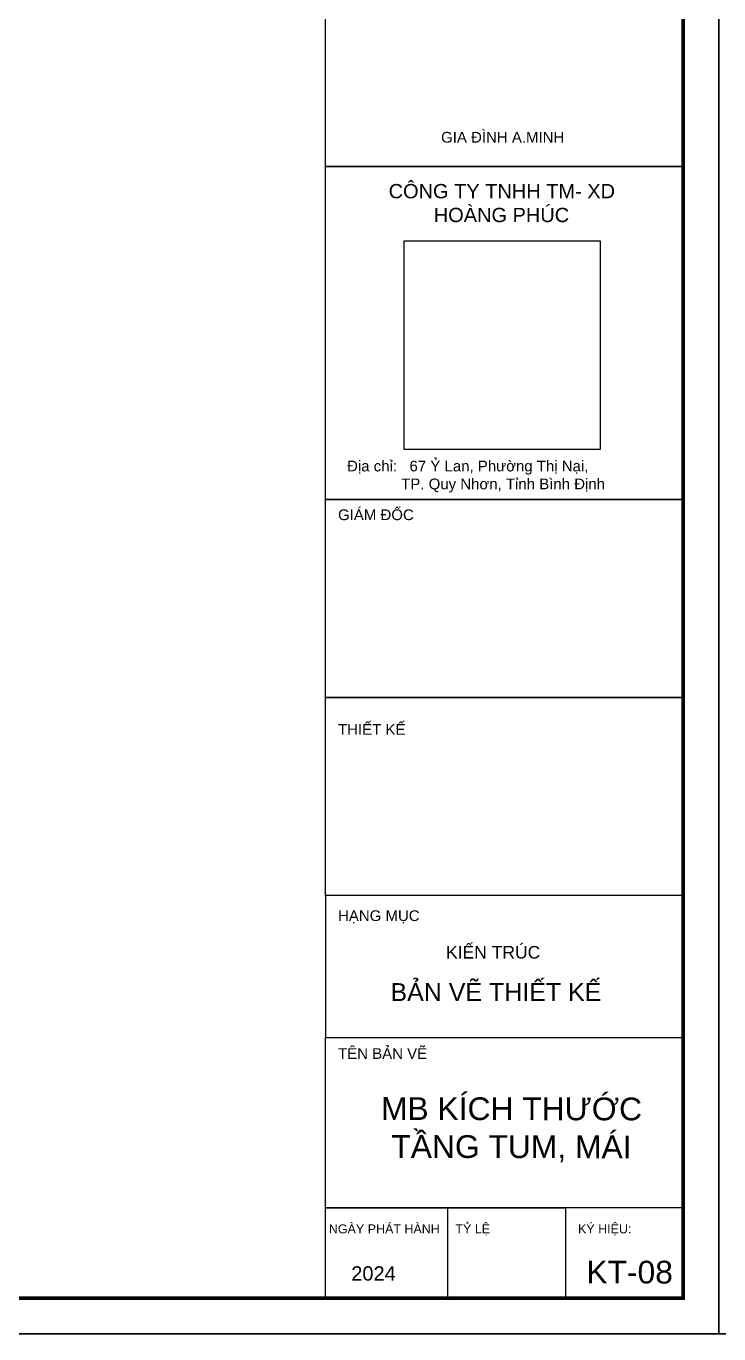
# Model space of a CAD drawing. Header units: inches. Extents: x 236662 to 497023, y -248575 to 81795.
# Drawn here: x 344757 to 352879, y -78211 to -62869 of the extents above; entities that cross this region are included whole.
import ezdxf
from ezdxf.enums import TextEntityAlignment as Align

# ---------------------------------------------------------------- set-up
doc = ezdxf.new("R2010")
doc.units = ezdxf.units.IN
doc.header["$LTSCALE"] = 10
doc.header["$MEASUREMENT"] = 0
doc.layers.add('01. HP_TEXT', color=9, linetype='Continuous')
doc.layers.add('02. HP_BE TONG', color=1, linetype='Continuous', lineweight=35)
doc.layers.add('06. HP_THAY 1', color=134, linetype='Continuous', lineweight=15)
doc.layers.add('Tpl_Bound', color=1, linetype='Continuous', plot=False)
doc.styles.get("Standard").update_dxf_attribs({"font": 'arial.ttf'})
doc.styles.add('TA1', font='arial.ttf')
picture_1 = doc.add_image_def('image1.jpg', size_in_pixel=(1818, 1935))

# ---------------------------------------------------------------- blocks, each defined once
blk = doc.blocks.new('KHUNG TEN A-3')
at = {"layer": '01. HP_TEXT'}
for points in [[(365, 163.34), (365, 191.95), (415, 191.95), (415, 163.34)], [(365, 116.74), (365, 163.34), (415, 163.34), (415, 116.74)], [(365, 89.04), (365, 116.74), (415, 116.74), (415, 89.04)], [(365, 61.35), (365, 89.04), (415, 89.04), (415, 61.35)], [(365, 61.35), (365, 41.47), (415, 41.47), (415, 61.35)], [(365, 17.61), (365, 41.47), (415, 41.47), (415, 17.61)], [(365, 5), (365, 17.61), (398.56, 17.61), (398.56, 5)], [(398.56, 5), (382.12, 5), (382.12, 17.61), (398.56, 17.61)], [(398.56, 5), (415, 5), (415, 17.61), (398.56, 17.61)]]:
    blk.add_lwpolyline(points, close=True, dxfattribs=at)
at = {"layer": '02. HP_BE TONG', "color": 1, "const_width": 0.5}
blk.add_lwpolyline([(15, 5), (415, 5), (415, 292), (15, 292)], close=True, dxfattribs=at)
at = {"layer": '06. HP_THAY 1'}
blk.add_lwpolyline([(0, 297), (420, 297), (420, 0), (0, 0)], close=True, dxfattribs=at)
at = {"layer": 'Defpoints'}
blk.add_lwpolyline([(0, 0), (420, 0), (420, 297), (0, 297)], close=True, dxfattribs=at)
at = {"layer": '01. HP_TEXT', "color": 7, "style": 'TA1'}
for s, height, p in [('GIÁM ĐỐC', 1.5, (366.75, 113.85)), ('THIẾT KẾ', 1.5, (366.75, 83.82)), ('HẠNG MỤC', 1.5, (366.75, 57.76)), ('TÊN BẢN VẼ', 1.5, (366.75, 38.47)), ('NGÀY PHÁT HÀNH', 1.25, (365.46, 14.06)), ('TỶ LỆ', 1.25, (383.16, 14.06)), ('KÝ HIỆU:', 1.25, (400.31, 14.06)), ('2024', 2, (368.6, 7.45))]:
    blk.add_text(s, height=height, dxfattribs=at).set_placement(p)
at = {"layer": '01. HP_TEXT', "style": 'TA1'}
for s, height, p in [('KIẾN TRÚC', 1.75, (388.44, 53.39)), ('BẢN VẼ THIẾT KẾ', 2.5, (388.83, 47.82))]:
    blk.add_text(s, height=height, dxfattribs=at).set_placement(p, align=Align.MIDDLE_CENTER)
at = {"layer": '01. HP_TEXT', "color": 7, "char_height": 1.5, "attachment_point": 1, "style": 'TA1'}
for s, width, insert in [('\\A1;\\pi-1.5,l3,t6,16.5;GIA ĐÌNH A.MINH', 42.6333, (379.66, 168.17)), ('\\A1;\\pi-0.02931,l3,t7.47069,17.97069;Địa chỉ:   67 Ỷ Lan, Phường Thị Nại, \\P             TP. Quy Nhơn, Tỉnh Bình Định ', 49.5509, (365.04, 122.17))]:
    blk.add_mtext_dynamic_manual_height_columns(s, width=width, gutter_width=2.41, heights=[62.37], dxfattribs=dict(at, insert=insert))
at = {"layer": '01. HP_TEXT', "insert": (364.26, 160.88), "char_height": 2, "attachment_point": 1, "style": 'TA1'}
blk.add_mtext_dynamic_manual_height_columns('\\pi9.5649;CÔNG TY TNHH TM- XD \\P\\pi11.2177;      HOÀNG PHÚC', width=53.4572, gutter_width=0.0255, heights=[0], dxfattribs=at)
image = blk.add_image(picture_1, insert=(375.99, 123.73), size_in_units=(27.41, 29.18))
image.dxf.flags = 7

msp = doc.modelspace()

# ---------------------------------------------------------------- linework, layer by layer
at = {"layer": 'Tpl_Bound', "color": 1}
for points in [[(317662, -78211.3), (317662, -53307.6), (353071.4, -53307.6), (353071.4, -78211.3)], [(352879.4, -78211.3), (352879.4, -53307.6), (388288.8, -53307.6), (388288.8, -78211.3)]]:
    msp.add_lwpolyline(points, close=True, dxfattribs=at)

# ---------------------------------------------------------------- block references
at = {"color": 1, "xscale": 83.85096877510341, "yscale": 83.85096877510341, "zscale": 83.85096877510341}
for p in [(317662, -78211.3, 30.8), (352879.4, -78211.3, 30.8)]:
    msp.add_blockref('KHUNG TEN A-3', p, dxfattribs=at)

# ---------------------------------------------------------------- texts
at = {"attachment_point": 1, "rotation": 359.89856}
for s, width, insert, char_height in [('\\pi542.91148;MB KÍCH THƯỚC \\P\\pi665.14326;TẦNG TUM, MÁI', 4104.575, (348375.3, -75433.4, 30.8), 266.853), ('KT-08', 1044.005, (351326, -77352.5, 30.8), 266.85)]:
    msp.add_mtext_dynamic_manual_height_columns(s, width=width, gutter_width=6.99, heights=[0], dxfattribs=dict(at, insert=insert, char_height=char_height))

doc.saveas('drawing.dxf')
